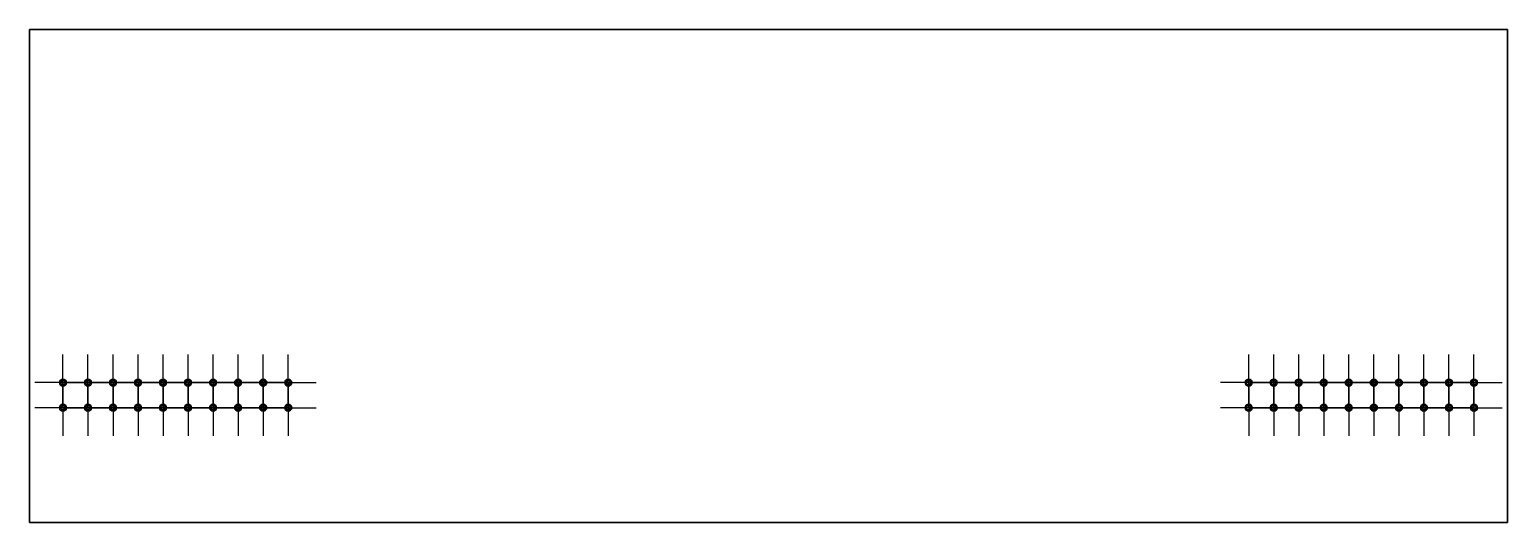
# Model space of a CAD drawing. Header units: millimetres. Extents: x 30 to 180, y 60 to 110.
import ezdxf

# ---------------------------------------------------------------- set-up
doc = ezdxf.new("R2010")
doc.units = ezdxf.units.MM
doc.layers.add('FORMAT', color=7, linetype='Continuous')

# ---------------------------------------------------------------- blocks, each defined once
blk = doc.blocks.new('SW_CENTERMARKSYMBOL_0')
at = {"layer": 'FORMAT', "color": 0}
for p, q in [((-2.54, 2.5), (-2.54, 2.85)), ((-2.54, 0), (-2.54, 2.5)), ((0, 2.5), (0, 2.85)), ((0, 0), (0, 2.5)), ((2.54, 2.5), (2.54, 2.85)), ((2.54, 0), (2.54, 2.5)), ((5.08, 2.5), (5.08, 2.85)), ((5.08, 0), (5.08, 2.5)), ((7.62, 2.5), (7.62, 2.85)), ((7.62, 0), (7.62, 2.5)), ((10.16, 2.5), (10.16, 2.85)), ((10.16, 0), (10.16, 2.5)), ((12.7, 2.5), (12.7, 2.85)), ((12.7, 0), (12.7, 2.5)), ((15.24, 2.5), (15.24, 2.85)), ((15.24, 0), (15.24, 2.5)), ((17.78, 2.5), (17.78, 2.85)), ((17.78, 0), (17.78, 2.5)), ((20.32, 2.5), (20.32, 2.85)), ((20.32, 0), (20.32, 2.5)), ((-5.04, 0), (-5.39, 0)), ((-2.54, 0), (-5.04, 0)), ((-2.54, 0), (-2.54, -2.5)), ((-2.54, 0), (-0.04, 0)), ((0, 0), (-2.5, 0)), ((0, 0), (0, -2.5)), ((0, 0), (2.5, 0)), ((2.54, 0), (0.04, 0)), ((2.54, 0), (2.54, -2.5)), ((2.54, 0), (5.04, 0)), ((5.08, 0), (2.58, 0)), ((5.08, 0), (5.08, -2.5)), ((5.08, 0), (7.58, 0)), ((7.62, 0), (5.12, 0)), ((7.62, 0), (7.62, -2.5)), ((7.62, 0), (10.12, 0)), ((10.16, 0), (7.66, 0)), ((10.16, 0), (10.16, -2.5)), ((10.16, 0), (12.66, 0)), ((12.7, 0), (10.2, 0)), ((12.7, 0), (12.7, -2.5)), ((12.7, 0), (15.2, 0)), ((15.24, 0), (12.74, 0)), ((15.24, 0), (15.24, -2.5)), ((15.24, 0), (17.74, 0)), ((17.78, 0), (15.28, 0)), ((17.78, 0), (17.78, -2.5)), ((17.78, 0), (20.28, 0)), ((20.32, 0), (17.82, 0)), ((20.32, 0), (20.32, -2.5)), ((20.32, 0), (22.82, 0)), ((22.82, 0), (23.17, 0)), ((-2.54, -2.5), (-2.54, -2.85)), ((0, -2.5), (0, -2.85)), ((2.54, -2.5), (2.54, -2.85)), ((5.08, -2.5), (5.08, -2.85)), ((7.62, -2.5), (7.62, -2.85)), ((10.16, -2.5), (10.16, -2.85)), ((12.7, -2.5), (12.7, -2.85)), ((15.24, -2.5), (15.24, -2.85)), ((17.78, -2.5), (17.78, -2.85)), ((20.32, -2.5), (20.32, -2.85))]:
    blk.add_line(p, q, dxfattribs=at)
blk = doc.blocks.new('SW_CENTERMARKSYMBOL_1')
at = {"layer": 'FORMAT', "color": 0}
for p, q in [((-2.54, 2.5), (-2.54, 2.85)), ((-2.54, 0), (-2.54, 2.5)), ((0, 2.5), (0, 2.85)), ((0, 0), (0, 2.5)), ((2.54, 2.5), (2.54, 2.85)), ((2.54, 0), (2.54, 2.5)), ((5.08, 2.5), (5.08, 2.85)), ((5.08, 0), (5.08, 2.5)), ((7.62, 2.5), (7.62, 2.85)), ((7.62, 0), (7.62, 2.5)), ((10.16, 2.5), (10.16, 2.85)), ((10.16, 0), (10.16, 2.5)), ((12.7, 2.5), (12.7, 2.85)), ((12.7, 0), (12.7, 2.5)), ((15.24, 2.5), (15.24, 2.85)), ((15.24, 0), (15.24, 2.5)), ((17.78, 2.5), (17.78, 2.85)), ((17.78, 0), (17.78, 2.5)), ((20.32, 2.5), (20.32, 2.85)), ((20.32, 0), (20.32, 2.5)), ((-5.04, 0), (-5.39, 0)), ((-2.54, 0), (-5.04, 0)), ((-2.54, 0), (-2.54, -2.5)), ((-2.54, 0), (-0.04, 0)), ((0, 0), (-2.5, 0)), ((0, 0), (0, -2.5)), ((0, 0), (2.5, 0)), ((2.54, 0), (0.04, 0)), ((2.54, 0), (2.54, -2.5)), ((2.54, 0), (5.04, 0)), ((5.08, 0), (2.58, 0)), ((5.08, 0), (5.08, -2.5)), ((5.08, 0), (7.58, 0)), ((7.62, 0), (5.12, 0)), ((7.62, 0), (7.62, -2.5)), ((7.62, 0), (10.12, 0)), ((10.16, 0), (7.66, 0)), ((10.16, 0), (10.16, -2.5)), ((10.16, 0), (12.66, 0)), ((12.7, 0), (10.2, 0)), ((12.7, 0), (12.7, -2.5)), ((12.7, 0), (15.2, 0)), ((15.24, 0), (12.74, 0)), ((15.24, 0), (15.24, -2.5)), ((15.24, 0), (17.74, 0)), ((17.78, 0), (15.28, 0)), ((17.78, 0), (17.78, -2.5)), ((17.78, 0), (20.28, 0)), ((20.32, 0), (17.82, 0)), ((20.32, 0), (20.32, -2.5)), ((20.32, 0), (22.82, 0)), ((22.82, 0), (23.17, 0)), ((-2.54, -2.5), (-2.54, -2.85)), ((0, -2.5), (0, -2.85)), ((2.54, -2.5), (2.54, -2.85)), ((5.08, -2.5), (5.08, -2.85)), ((7.62, -2.5), (7.62, -2.85)), ((10.16, -2.5), (10.16, -2.85)), ((12.7, -2.5), (12.7, -2.85)), ((15.24, -2.5), (15.24, -2.85)), ((17.78, -2.5), (17.78, -2.85)), ((20.32, -2.5), (20.32, -2.85))]:
    blk.add_line(p, q, dxfattribs=at)
blk = doc.blocks.new('SW_CENTERMARKSYMBOL_2')
at = {"layer": 'FORMAT', "color": 0}
for p, q in [((-2.54, 2.5), (-2.54, 2.85)), ((-2.54, 0), (-2.54, 2.5)), ((0, 2.5), (0, 2.85)), ((0, 0), (0, 2.5)), ((2.54, 2.5), (2.54, 2.85)), ((2.54, 0), (2.54, 2.5)), ((5.08, 2.5), (5.08, 2.85)), ((5.08, 0), (5.08, 2.5)), ((7.62, 2.5), (7.62, 2.85)), ((7.62, 0), (7.62, 2.5)), ((10.16, 2.5), (10.16, 2.85)), ((10.16, 0), (10.16, 2.5)), ((12.7, 2.5), (12.7, 2.85)), ((12.7, 0), (12.7, 2.5)), ((15.24, 2.5), (15.24, 2.85)), ((15.24, 0), (15.24, 2.5)), ((17.78, 2.5), (17.78, 2.85)), ((17.78, 0), (17.78, 2.5)), ((20.32, 2.5), (20.32, 2.85)), ((20.32, 0), (20.32, 2.5)), ((-5.04, 0), (-5.39, 0)), ((-2.54, 0), (-5.04, 0)), ((-2.54, 0), (-2.54, -2.5)), ((-2.54, 0), (-0.04, 0)), ((0, 0), (-2.5, 0)), ((0, 0), (0, -2.5)), ((0, 0), (2.5, 0)), ((2.54, 0), (0.04, 0)), ((2.54, 0), (2.54, -2.5)), ((2.54, 0), (5.04, 0)), ((5.08, 0), (2.58, 0)), ((5.08, 0), (5.08, -2.5)), ((5.08, 0), (7.58, 0)), ((7.62, 0), (5.12, 0)), ((7.62, 0), (7.62, -2.5)), ((7.62, 0), (10.12, 0)), ((10.16, 0), (7.66, 0)), ((10.16, 0), (10.16, -2.5)), ((10.16, 0), (12.66, 0)), ((12.7, 0), (10.2, 0)), ((12.7, 0), (12.7, -2.5)), ((12.7, 0), (15.2, 0)), ((15.24, 0), (12.74, 0)), ((15.24, 0), (15.24, -2.5)), ((15.24, 0), (17.74, 0)), ((17.78, 0), (15.28, 0)), ((17.78, 0), (17.78, -2.5)), ((17.78, 0), (20.28, 0)), ((20.32, 0), (17.82, 0)), ((20.32, 0), (20.32, -2.5)), ((20.32, 0), (22.82, 0)), ((22.82, 0), (23.17, 0)), ((-2.54, -2.5), (-2.54, -2.85)), ((0, -2.5), (0, -2.85)), ((2.54, -2.5), (2.54, -2.85)), ((5.08, -2.5), (5.08, -2.85)), ((7.62, -2.5), (7.62, -2.85)), ((10.16, -2.5), (10.16, -2.85)), ((12.7, -2.5), (12.7, -2.85)), ((15.24, -2.5), (15.24, -2.85)), ((17.78, -2.5), (17.78, -2.85)), ((20.32, -2.5), (20.32, -2.85))]:
    blk.add_line(p, q, dxfattribs=at)
blk = doc.blocks.new('SW_CENTERMARKSYMBOL_3')
at = {"layer": 'FORMAT', "color": 0}
for p, q in [((-2.54, 2.5), (-2.54, 2.85)), ((-2.54, 0), (-2.54, 2.5)), ((0, 2.5), (0, 2.85)), ((0, 0), (0, 2.5)), ((2.54, 2.5), (2.54, 2.85)), ((2.54, 0), (2.54, 2.5)), ((5.08, 2.5), (5.08, 2.85)), ((5.08, 0), (5.08, 2.5)), ((7.62, 2.5), (7.62, 2.85)), ((7.62, 0), (7.62, 2.5)), ((10.16, 2.5), (10.16, 2.85)), ((10.16, 0), (10.16, 2.5)), ((12.7, 2.5), (12.7, 2.85)), ((12.7, 0), (12.7, 2.5)), ((15.24, 2.5), (15.24, 2.85)), ((15.24, 0), (15.24, 2.5)), ((17.78, 2.5), (17.78, 2.85)), ((17.78, 0), (17.78, 2.5)), ((20.32, 2.5), (20.32, 2.85)), ((20.32, 0), (20.32, 2.5)), ((-5.04, 0), (-5.39, 0)), ((-2.54, 0), (-5.04, 0)), ((-2.54, 0), (-2.54, -2.5)), ((-2.54, 0), (-0.04, 0)), ((0, 0), (-2.5, 0)), ((0, 0), (0, -2.5)), ((0, 0), (2.5, 0)), ((2.54, 0), (0.04, 0)), ((2.54, 0), (2.54, -2.5)), ((2.54, 0), (5.04, 0)), ((5.08, 0), (2.58, 0)), ((5.08, 0), (5.08, -2.5)), ((5.08, 0), (7.58, 0)), ((7.62, 0), (5.12, 0)), ((7.62, 0), (7.62, -2.5)), ((7.62, 0), (10.12, 0)), ((10.16, 0), (7.66, 0)), ((10.16, 0), (10.16, -2.5)), ((10.16, 0), (12.66, 0)), ((12.7, 0), (10.2, 0)), ((12.7, 0), (12.7, -2.5)), ((12.7, 0), (15.2, 0)), ((15.24, 0), (12.74, 0)), ((15.24, 0), (15.24, -2.5)), ((15.24, 0), (17.74, 0)), ((17.78, 0), (15.28, 0)), ((17.78, 0), (17.78, -2.5)), ((17.78, 0), (20.28, 0)), ((20.32, 0), (17.82, 0)), ((20.32, 0), (20.32, -2.5)), ((20.32, 0), (22.82, 0)), ((22.82, 0), (23.17, 0)), ((-2.54, -2.5), (-2.54, -2.85)), ((0, -2.5), (0, -2.85)), ((2.54, -2.5), (2.54, -2.85)), ((5.08, -2.5), (5.08, -2.85)), ((7.62, -2.5), (7.62, -2.85)), ((10.16, -2.5), (10.16, -2.85)), ((12.7, -2.5), (12.7, -2.85)), ((15.24, -2.5), (15.24, -2.85)), ((17.78, -2.5), (17.78, -2.85)), ((20.32, -2.5), (20.32, -2.85))]:
    blk.add_line(p, q, dxfattribs=at)

msp = doc.modelspace()

# ---------------------------------------------------------------- linework, layer by layer
at = {"color": 7, "linetype": 'Continuous', "lineweight": 35}
for p, q in [((30, 60), (30, 110)), ((30, 110), (180, 110)), ((180, 110), (180, 60)), ((180, 60), (30, 60))]:
    msp.add_line(p, q, dxfattribs=at)
for centre, radius in [((33.39, 74.18), 0.35), ((33.39, 74.18), 0.235), ((35.93, 74.18), 0.35), ((35.93, 74.18), 0.235), ((38.47, 74.18), 0.35), ((38.47, 74.18), 0.235), ((41.01, 74.18), 0.35), ((41.01, 74.18), 0.235), ((43.55, 74.18), 0.35), ((43.55, 74.18), 0.235), ((46.09, 74.18), 0.35), ((46.09, 74.18), 0.235), ((48.63, 74.18), 0.35), ((48.63, 74.18), 0.235), ((51.17, 74.18), 0.35), ((51.17, 74.18), 0.235), ((53.71, 74.18), 0.35), ((53.71, 74.18), 0.235), ((56.25, 74.18), 0.35), ((56.25, 74.18), 0.235), ((153.74, 74.18), 0.35), ((153.74, 74.18), 0.235), ((156.28, 74.18), 0.35), ((156.28, 74.18), 0.235), ((158.82, 74.18), 0.35), ((158.82, 74.18), 0.235), ((161.36, 74.18), 0.35), ((161.36, 74.18), 0.235), ((163.9, 74.18), 0.35), ((163.9, 74.18), 0.235), ((166.44, 74.18), 0.35), ((166.44, 74.18), 0.235), ((168.98, 74.18), 0.35), ((168.98, 74.18), 0.235), ((171.52, 74.18), 0.35), ((171.52, 74.18), 0.235), ((174.06, 74.18), 0.35), ((174.06, 74.18), 0.235), ((176.6, 74.18), 0.35), ((176.6, 74.18), 0.235), ((33.39, 71.64), 0.35), ((33.39, 71.64), 0.235), ((35.93, 71.64), 0.35), ((35.93, 71.64), 0.235), ((38.47, 71.64), 0.35), ((38.47, 71.64), 0.235), ((41.01, 71.64), 0.35), ((41.01, 71.64), 0.235), ((43.55, 71.64), 0.35), ((43.55, 71.64), 0.235), ((46.09, 71.64), 0.35), ((46.09, 71.64), 0.235), ((48.63, 71.64), 0.35), ((48.63, 71.64), 0.235), ((51.17, 71.64), 0.35), ((51.17, 71.64), 0.235), ((53.71, 71.64), 0.35), ((53.71, 71.64), 0.235), ((56.25, 71.64), 0.35), ((56.25, 71.64), 0.235), ((153.74, 71.64), 0.35), ((153.74, 71.64), 0.235), ((156.28, 71.64), 0.35), ((156.28, 71.64), 0.235), ((158.82, 71.64), 0.35), ((158.82, 71.64), 0.235), ((161.36, 71.64), 0.35), ((161.36, 71.64), 0.235), ((163.9, 71.64), 0.35), ((163.9, 71.64), 0.235), ((166.44, 71.64), 0.35), ((166.44, 71.64), 0.235), ((168.98, 71.64), 0.35), ((168.98, 71.64), 0.235), ((171.52, 71.64), 0.35), ((171.52, 71.64), 0.235), ((174.06, 71.64), 0.35), ((174.06, 71.64), 0.235), ((176.6, 71.64), 0.35), ((176.6, 71.64), 0.235)]:
    msp.add_circle(centre, radius, dxfattribs=at)

# ---------------------------------------------------------------- block references
at = {"layer": 'FORMAT'}
for name, p in [('SW_CENTERMARKSYMBOL_3', (35.93, 74.18)), ('SW_CENTERMARKSYMBOL_1', (156.28, 74.18)), ('SW_CENTERMARKSYMBOL_2', (35.93, 71.64)), ('SW_CENTERMARKSYMBOL_0', (156.28, 71.64))]:
    msp.add_blockref(name, p, dxfattribs=at)

doc.saveas('drawing.dxf')
